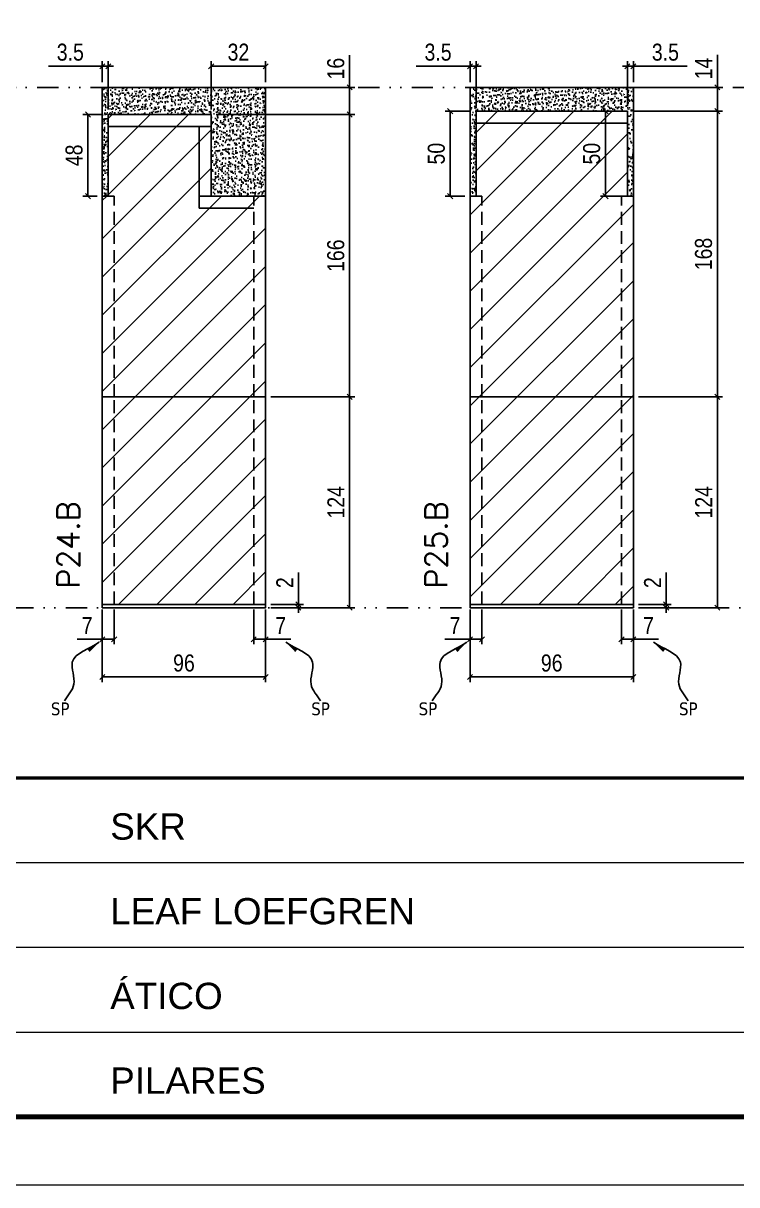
# Model space of a CAD drawing. Extents: x 14400 to 27878, y -21631 to 6985.
# Drawn here: x 16646 to 17065, y -5551 to -4868 of the extents above; entities that cross this region are included whole.
import ezdxf

# ---------------------------------------------------------------- set-up
doc = ezdxf.new("R2010")
doc.units = 0
for name, pattern in [('CONTINUO', [0]), ('DASHED', [0.75, 0.5, -0.25]), ('DIVIDE2', [0.625, 0.25, -0.125, 0, -0.125, 0, -0.125]), ('HIDDEN', [0.375, 0.25, -0.125])]:
    doc.linetypes.add(name, pattern=pattern)
for name, color, linetype in [('COTA', 241, 'Continuous'), ('Nível', 160, 'Continuous'), ('Painéis', 200, 'Continuous'), ('SARR_2.2x7', 40, 'Continuous'), ('texto', 7, 'Continuous')]:
    doc.layers.add(name, color=color, linetype=linetype)
for name, color, linetype, lineweight in [('Folhas', 255, 'Continuous', 9), ('Hachura', 251, 'Continuous', 9), ('SARRAFO DE PRESSAO', 251, 'DASHED', 9), ('Texto Seção', 7, 'Continuous', 15)]:
    doc.layers.add(name, color=color, linetype=linetype, lineweight=lineweight)
doc.styles.add('ARIAL', font='arial.ttf')
doc.styles.add('COTA TECNICA', font='techl___.ttf', dxfattribs={"height": 10})
doc.styles.add('COTA TECNICA-50', font='techl___.ttf', dxfattribs={"height": 10})
doc.styles.add('REGUA-120', font='ROMANS.shx', dxfattribs={"height": 15})
doc.styles.get("Standard").update_dxf_attribs({"font": 'arial.ttf'})
doc.dimstyles.new('COTA PAINEL-50', dxfattribs={"dimtxt": 10, "dimasz": 3, "dimexe": 3, "dimexo": 3, "dimgap": 3, "dimtad": 1, "dimdec": 1, "dimzin": 12, "dimdsep": 46, "dimtxsty": 'COTA TECNICA-50', "dimblk1": 'OBLIQUE', "dimblk2": 'OBLIQUE', "dimsah": 1, "dimcen": 0.9, "dimclrd": 4, "dimclre": 4, "dimclrt": 240, "dimadec": 1, "dimazin": 3, "dimtfac": 1, "dimtdec": 1, "dimtmove": 0, "dimatfit": 3, "dimfxl": 1, "dimtolj": 1, "dimtzin": 12, "dimarcsym": 0})
doc.dimstyles.new('PAINEL', dxfattribs={"dimtxt": 10, "dimasz": 3, "dimexe": 3, "dimexo": 3, "dimgap": 3, "dimtad": 1, "dimdec": 1, "dimzin": 12, "dimdsep": 46, "dimtxsty": 'COTA TECNICA', "dimblk1": 'OBLIQUE', "dimblk2": 'OBLIQUE', "dimsah": 1, "dimcen": 0.9, "dimclrd": 4, "dimclre": 4, "dimclrt": 240, "dimadec": 1, "dimazin": 3, "dimtfac": 1, "dimtdec": 1, "dimtmove": 0, "dimatfit": 3, "dimfxl": 1, "dimtolj": 1, "dimtzin": 12, "dimarcsym": 0})
doc.dimstyles.get("Standard").update_dxf_attribs({"dimtxt": 0.18, "dimasz": 0.18, "dimexe": 0.18, "dimexo": 0.0625, "dimgap": 0.09, "dimtad": 0, "dimtih": 1, "dimtoh": 1, "dimdec": 4, "dimzin": 0, "dimdsep": 46, "dimtxsty": 'Standard', "dimcen": 0.09, "dimadec": 0, "dimazin": 0, "dimtfac": 1, "dimtdec": 4, "dimtofl": 0, "dimtmove": 0, "dimatfit": 3, "dimfxl": 1, "dimtolj": 1, "dimtzin": 0, "dimarcsym": 0})
pattern_1 = [(50, (-1585, 0), (5.4655401, -0.4781726), [0.5715, -6.2865]), (355, (-1585, 0), (-1.0573026, 5.7317054), [0.4572, -5.0292175]), (100.451445, (-1584.5445, -0.04), (4.4082374, 5.2535326), [0.4857003, -5.3427073]), (46.1842, (-1585, 1.524), (8.1323712, -1.2612698), [0.85725, -9.42975]), (96.635558, (-1584.322, 1.419), (7.122124, 7.4227837), [0.7285507, -8.0140682]), (351.18415, (-1585, 1.524), (7.122124, 7.4227837), [0.685799, -7.543792]), (21, (-1584.238, 1.143), (4.5484317, -3.0679559), [0.5715, -6.2865]), (326, (-1584.238, 1.143), (1.8540609, 5.525639), [0.4572, -5.0292]), (71.451445, (-1583.859, 0.8873), (6.4024926, 2.457683), [0.4857003, -5.3426981]), (37.5, (-1585, 0), (0.0926581, 2.53665117), [0, -4.96824, 0, -5.1054, 0, -5.04825]), (7.5, (-1585, 0), (2.00458988, 3.00541724), [0, -2.91084, 0, -4.85394, 0, -1.92405]), (327.5, (-1586.6993, 0), (4.06771786, -0.17186232), [0, -1.905, 0, -5.9436, 0, -7.8867]), (317.5, (-1587.4613, 0), (4.44387544, 0.7627947), [0, -2.4765, 0, -3.94716, 0, -5.6007])]

# ---------------------------------------------------------------- blocks, each defined once
blk = doc.blocks.new('9999999999')
at = {"color": 30, "linetype": 'CONTINUO'}
for p, q in [((98564.56, 34379.64), (99583.98, 34379.64)), ((98564.56, 34329.83), (99487.98, 34329.83)), ((98564.56, 34280.02), (99487.98, 34280.02))]:
    blk.add_line(p, q, dxfattribs=at)
at = {"color": 30, "linetype": 'CONTINUO', "const_width": 2}
blk.add_lwpolyline([(99583.98, 34230.21), (99583.98, 34414.45, 0.414214), (99568.98, 34429.45), (98228.98, 34429.45, 0.414214), (98213.98, 34414.45), (98213.98, 34245.21, 0.414214), (98228.98, 34230.21), (99583.98, 34230.21)], format="xyb", dxfattribs=at)
at = {"layer": 'Folhas'}
blk.add_lwpolyline([(98138.98, 34190.21), (99623.98, 34190.21), (99623.98, 35240.21), (98138.98, 35240.21)], close=True, dxfattribs=at)
at = {"layer": 'Folhas', "color": 30, "const_width": 3}
blk.add_lwpolyline([(98213.98, 34230.21), (99583.98, 34230.21), (99583.98, 35200.21), (98213.98, 35200.21)], close=True, dxfattribs=at)
at = {"color": 7, "linetype": 'Continuous', "ltscale": 5, "style": 'ARIAL'}
for s, height, p in [('SKR', 15.483, (98837.68, 34393.13)), ('LEAF LOEFGREN', 15.4829, (98837.68, 34343.32)), ('ÁTICO', 15.483, (98837.68, 34293.51)), ('PILARES', 15.483, (98837.68, 34243.7))]:
    blk.add_text(s, height=height, dxfattribs=at).set_placement(p)
blk = doc.blocks.new('_Oblique')
at = {"color": 0, "linetype": 'ByBlock', "lineweight": -2}
blk.add_line((-0.5, -0.5), (0.5, 0.5), dxfattribs=at)
blk = doc.blocks.new('*D2077')
at = {"layer": 'COTA', "color": 4, "lineweight": -2, "transparency": 16777216}
for p, q in [((16692.5, -5212.74), (16692.5, -5255.42)), ((16788.5, -5212.74), (16788.5, -5255.42)), ((16788.5, -5252.42), (16692.5, -5252.42))]:
    blk.add_line(p, q, dxfattribs=at)
at = {"layer": 'Defpoints', "color": 0, "transparency": 16777216}
for p in [(16692.5, -5209.74), (16788.5, -5209.74), (16692.5, -5252.42)]:
    blk.add_point(p, dxfattribs=at)
at = {"layer": 'COTA', "color": 4, "lineweight": -2, "transparency": 16777216, "xscale": 3, "yscale": 3, "zscale": 3, "rotation": 180}
blk.add_blockref('_Oblique', (16692.5, -5252.42), dxfattribs=at)
at = {"layer": 'COTA', "color": 4, "lineweight": -2, "transparency": 16777216, "xscale": 3, "yscale": 3, "zscale": 3}
blk.add_blockref('_Oblique', (16788.5, -5252.42), dxfattribs=at)
at = {"layer": 'COTA', "color": 240, "transparency": 16777216, "insert": (16740.5, -5244.29), "char_height": 10, "attachment_point": 5, "style": 'COTA TECNICA'}
blk.add_mtext('\\A1;96', dxfattribs=at)
blk = doc.blocks.new('*D2078')
at = {"layer": 'COTA', "color": 4, "lineweight": -2, "transparency": 16777216}
for p, q in [((16781.5, -5212.74), (16781.5, -5233.25)), ((16788.5, -5214.74), (16788.5, -5233.25)), ((16781.5, -5230.25), (16788.5, -5230.25)), ((16788.5, -5230.25), (16803.23, -5230.25))]:
    blk.add_line(p, q, dxfattribs=at)
at = {"layer": 'Defpoints', "color": 0, "transparency": 16777216}
for p in [(16781.5, -5209.74), (16788.5, -5211.74), (16788.5, -5230.25)]:
    blk.add_point(p, dxfattribs=at)
at = {"layer": 'COTA', "color": 4, "lineweight": -2, "transparency": 16777216, "xscale": 3, "yscale": 3, "zscale": 3, "rotation": 180}
blk.add_blockref('_Oblique', (16781.5, -5230.25), dxfattribs=at)
at = {"layer": 'COTA', "color": 4, "lineweight": -2, "transparency": 16777216, "xscale": 3, "yscale": 3, "zscale": 3}
blk.add_blockref('_Oblique', (16788.5, -5230.25), dxfattribs=at)
at = {"layer": 'COTA', "color": 240, "transparency": 16777216, "insert": (16797.36, -5222.18), "char_height": 10, "attachment_point": 5, "style": 'COTA TECNICA-50'}
blk.add_mtext('\\A1;7', dxfattribs=at)
blk = doc.blocks.new('*D2079')
at = {"layer": 'COTA', "color": 4, "lineweight": -2, "transparency": 16777216}
for p, q in [((16692.5, -5214.74), (16692.5, -5233.25)), ((16699.5, -5212.74), (16699.5, -5233.25)), ((16692.5, -5230.25), (16677.77, -5230.25)), ((16699.5, -5230.25), (16692.5, -5230.25))]:
    blk.add_line(p, q, dxfattribs=at)
at = {"layer": 'Defpoints', "color": 0, "transparency": 16777216}
for p in [(16699.5, -5209.74), (16692.5, -5211.74), (16692.5, -5230.25)]:
    blk.add_point(p, dxfattribs=at)
at = {"layer": 'COTA', "color": 4, "lineweight": -2, "transparency": 16777216, "xscale": 3, "yscale": 3, "zscale": 3, "rotation": 180}
blk.add_blockref('_Oblique', (16692.5, -5230.25), dxfattribs=at)
at = {"layer": 'COTA', "color": 4, "lineweight": -2, "transparency": 16777216, "xscale": 3, "yscale": 3, "zscale": 3}
blk.add_blockref('_Oblique', (16699.5, -5230.25), dxfattribs=at)
at = {"layer": 'COTA', "color": 240, "transparency": 16777216, "insert": (16683.63, -5222.18), "char_height": 10, "attachment_point": 5, "style": 'COTA TECNICA-50'}
blk.add_mtext('\\A1;7', dxfattribs=at)
blk = doc.blocks.new('*D2100')
at = {"layer": 'COTA', "color": 4, "linetype": 'ByBlock', "lineweight": -2, "transparency": 16777216}
for p, q in [((16791.5, -5087.74), (16840.87, -5087.74)), ((16837.87, -5211.74), (16837.87, -5087.74)), ((16791.5, -5211.74), (16840.87, -5211.74))]:
    blk.add_line(p, q, dxfattribs=at)
at = {"layer": 'Defpoints', "color": 0, "linetype": 'ByBlock', "transparency": 16777216}
for p in [(16788.5, -5087.74), (16837.87, -5087.74), (16788.5, -5211.74)]:
    blk.add_point(p, dxfattribs=at)
at = {"layer": 'COTA', "color": 4, "linetype": 'ByBlock', "lineweight": -2, "transparency": 16777216, "xscale": 3, "yscale": 3, "zscale": 3}
for p, rotation in [((16837.87, -5087.74), 90), ((16837.87, -5211.74), 270)]:
    blk.add_blockref('_Oblique', p, dxfattribs=dict(at, rotation=rotation))
at = {"layer": 'COTA', "color": 240, "linetype": 'ByBlock', "transparency": 16777216, "insert": (16829.79, -5149.74), "char_height": 10, "attachment_point": 5, "rotation": 90, "style": 'COTA TECNICA'}
blk.add_mtext('\\A1;124', dxfattribs=at)
blk = doc.blocks.new('*D2080')
at = {"layer": 'COTA', "color": 4, "lineweight": -2, "transparency": 16777216}
for p, q in [((16807.76, -5209.74), (16807.76, -5190.94)), ((16791.5, -5209.74), (16810.76, -5209.74)), ((16807.76, -5211.74), (16807.76, -5209.74)), ((16791.5, -5211.74), (16810.76, -5211.74)), ((16807.76, -5211.74), (16807.76, -5214.74))]:
    blk.add_line(p, q, dxfattribs=at)
at = {"layer": 'Defpoints', "color": 0, "transparency": 16777216}
for p in [(16788.5, -5209.74), (16788.5, -5211.74), (16807.76, -5211.74)]:
    blk.add_point(p, dxfattribs=at)
at = {"layer": 'COTA', "color": 4, "lineweight": -2, "transparency": 16777216, "xscale": 3, "yscale": 3, "zscale": 3}
for p, rotation in [((16807.76, -5209.74), 270), ((16807.76, -5211.74), 90)]:
    blk.add_blockref('_Oblique', p, dxfattribs=dict(at, rotation=rotation))
at = {"layer": 'COTA', "color": 240, "transparency": 16777216, "insert": (16799.76, -5196.99), "char_height": 10, "attachment_point": 5, "rotation": 90, "style": 'COTA TECNICA-50'}
blk.add_mtext('\\A1;2', dxfattribs=at)
blk = doc.blocks.new('*D2101')
at = {"layer": 'COTA', "color": 4, "linetype": 'ByBlock', "lineweight": -2, "transparency": 16777216}
for p, q in [((16791.5, -5087.74), (16840.87, -5087.74)), ((16837.87, -5211.74), (16837.87, -5087.74)), ((16791.5, -5211.74), (16840.87, -5211.74))]:
    blk.add_line(p, q, dxfattribs=at)
at = {"layer": 'Defpoints', "color": 0, "linetype": 'ByBlock', "transparency": 16777216}
for p in [(16788.5, -5087.74), (16837.87, -5087.74), (16788.5, -5211.74)]:
    blk.add_point(p, dxfattribs=at)
at = {"layer": 'COTA', "color": 4, "linetype": 'ByBlock', "lineweight": -2, "transparency": 16777216, "xscale": 3, "yscale": 3, "zscale": 3}
for p, rotation in [((16837.87, -5087.74), 90), ((16837.87, -5211.74), 270)]:
    blk.add_blockref('_Oblique', p, dxfattribs=dict(at, rotation=rotation))
at = {"layer": 'COTA', "color": 240, "linetype": 'ByBlock', "transparency": 16777216, "insert": (16829.79, -5149.74), "char_height": 10, "attachment_point": 5, "rotation": 90, "style": 'COTA TECNICA'}
blk.add_mtext('\\A1;124', dxfattribs=at)
blk = doc.blocks.new('*D2103')
at = {"layer": 'COTA', "color": 4, "lineweight": -2, "transparency": 16777216}
for p, q in [((16837.87, -4905.74), (16837.87, -4886.73)), ((16791.5, -4905.74), (16840.87, -4905.74)), ((16837.87, -4921.74), (16837.87, -4905.74)), ((16759.5, -4921.74), (16840.87, -4921.74))]:
    blk.add_line(p, q, dxfattribs=at)
at = {"layer": 'Defpoints', "color": 0, "transparency": 16777216}
for p in [(16788.5, -4905.74), (16837.87, -4905.74), (16756.5, -4921.74)]:
    blk.add_point(p, dxfattribs=at)
at = {"layer": 'COTA', "color": 4, "lineweight": -2, "transparency": 16777216, "xscale": 3, "yscale": 3, "zscale": 3}
for p, rotation in [((16837.87, -4905.74), 90), ((16837.87, -4921.74), 270)]:
    blk.add_blockref('_Oblique', p, dxfattribs=dict(at, rotation=rotation))
at = {"layer": 'COTA', "color": 240, "transparency": 16777216, "insert": (16829.76, -4894.73), "char_height": 10, "attachment_point": 5, "rotation": 90, "style": 'COTA TECNICA'}
blk.add_mtext('\\A1;16', dxfattribs=at)
blk = doc.blocks.new('*D2104')
at = {"layer": 'COTA', "color": 4, "lineweight": -2, "transparency": 16777216}
for p, q in [((16759.5, -4921.74), (16840.87, -4921.74)), ((16837.87, -5087.74), (16837.87, -4921.74)), ((16791.5, -5087.74), (16840.87, -5087.74))]:
    blk.add_line(p, q, dxfattribs=at)
at = {"layer": 'Defpoints', "color": 0, "transparency": 16777216}
for p in [(16756.5, -4921.74), (16837.87, -4921.74), (16788.5, -5087.74)]:
    blk.add_point(p, dxfattribs=at)
at = {"layer": 'COTA', "color": 4, "lineweight": -2, "transparency": 16777216, "xscale": 3, "yscale": 3, "zscale": 3}
for p, rotation in [((16837.87, -4921.74), 90), ((16837.87, -5087.74), 270)]:
    blk.add_blockref('_Oblique', p, dxfattribs=dict(at, rotation=rotation))
at = {"layer": 'COTA', "color": 240, "transparency": 16777216, "insert": (16829.76, -5004.74), "char_height": 10, "attachment_point": 5, "rotation": 90, "style": 'COTA TECNICA'}
blk.add_mtext('\\A1;166', dxfattribs=at)
blk = doc.blocks.new('*D2870')
at = {"layer": 'COTA', "color": 4, "lineweight": -2, "transparency": 16777216}
for p, q in [((16908.63, -5212.74), (16908.63, -5255.42)), ((17004.63, -5212.74), (17004.63, -5255.42)), ((17004.63, -5252.42), (16908.63, -5252.42))]:
    blk.add_line(p, q, dxfattribs=at)
at = {"layer": 'Defpoints', "color": 0, "transparency": 16777216}
for p in [(16908.63, -5209.74), (17004.63, -5209.74), (16908.63, -5252.42)]:
    blk.add_point(p, dxfattribs=at)
at = {"layer": 'COTA', "color": 4, "lineweight": -2, "transparency": 16777216, "xscale": 3, "yscale": 3, "zscale": 3, "rotation": 180}
blk.add_blockref('_Oblique', (16908.63, -5252.42), dxfattribs=at)
at = {"layer": 'COTA', "color": 4, "lineweight": -2, "transparency": 16777216, "xscale": 3, "yscale": 3, "zscale": 3}
blk.add_blockref('_Oblique', (17004.63, -5252.42), dxfattribs=at)
at = {"layer": 'COTA', "color": 240, "transparency": 16777216, "insert": (16956.63, -5244.29), "char_height": 10, "attachment_point": 5, "style": 'COTA TECNICA'}
blk.add_mtext('\\A1;96', dxfattribs=at)
blk = doc.blocks.new('*D2871')
at = {"layer": 'COTA', "color": 4, "lineweight": -2, "transparency": 16777216}
for p, q in [((16997.63, -5212.74), (16997.63, -5233.25)), ((17004.63, -5214.74), (17004.63, -5233.25)), ((16997.63, -5230.25), (17004.63, -5230.25)), ((17004.63, -5230.25), (17019.37, -5230.25))]:
    blk.add_line(p, q, dxfattribs=at)
at = {"layer": 'Defpoints', "color": 0, "transparency": 16777216}
for p in [(16997.63, -5209.74), (17004.63, -5211.74), (17004.63, -5230.25)]:
    blk.add_point(p, dxfattribs=at)
at = {"layer": 'COTA', "color": 4, "lineweight": -2, "transparency": 16777216, "xscale": 3, "yscale": 3, "zscale": 3, "rotation": 180}
blk.add_blockref('_Oblique', (16997.63, -5230.25), dxfattribs=at)
at = {"layer": 'COTA', "color": 4, "lineweight": -2, "transparency": 16777216, "xscale": 3, "yscale": 3, "zscale": 3}
blk.add_blockref('_Oblique', (17004.63, -5230.25), dxfattribs=at)
at = {"layer": 'COTA', "color": 240, "transparency": 16777216, "insert": (17013.5, -5222.18), "char_height": 10, "attachment_point": 5, "style": 'COTA TECNICA-50'}
blk.add_mtext('\\A1;7', dxfattribs=at)
blk = doc.blocks.new('*D2872')
at = {"layer": 'COTA', "color": 4, "lineweight": -2, "transparency": 16777216}
for p, q in [((16908.63, -5214.74), (16908.63, -5233.25)), ((16915.63, -5212.74), (16915.63, -5233.25)), ((16908.63, -5230.25), (16893.9, -5230.25)), ((16915.63, -5230.25), (16908.63, -5230.25))]:
    blk.add_line(p, q, dxfattribs=at)
at = {"layer": 'Defpoints', "color": 0, "transparency": 16777216}
for p in [(16915.63, -5209.74), (16908.63, -5211.74), (16908.63, -5230.25)]:
    blk.add_point(p, dxfattribs=at)
at = {"layer": 'COTA', "color": 4, "lineweight": -2, "transparency": 16777216, "xscale": 3, "yscale": 3, "zscale": 3, "rotation": 180}
blk.add_blockref('_Oblique', (16908.63, -5230.25), dxfattribs=at)
at = {"layer": 'COTA', "color": 4, "lineweight": -2, "transparency": 16777216, "xscale": 3, "yscale": 3, "zscale": 3}
blk.add_blockref('_Oblique', (16915.63, -5230.25), dxfattribs=at)
at = {"layer": 'COTA', "color": 240, "transparency": 16777216, "insert": (16899.77, -5222.18), "char_height": 10, "attachment_point": 5, "style": 'COTA TECNICA-50'}
blk.add_mtext('\\A1;7', dxfattribs=at)
blk = doc.blocks.new('*D2874')
at = {"layer": 'COTA', "color": 4, "linetype": 'ByBlock', "lineweight": -2, "transparency": 16777216}
for p, q in [((17007.63, -5087.74), (17057, -5087.74)), ((17054, -5211.74), (17054, -5087.74)), ((17007.63, -5211.74), (17057, -5211.74))]:
    blk.add_line(p, q, dxfattribs=at)
at = {"layer": 'Defpoints', "color": 0, "linetype": 'ByBlock', "transparency": 16777216}
for p in [(17004.63, -5087.74), (17054, -5087.74), (17004.63, -5211.74)]:
    blk.add_point(p, dxfattribs=at)
at = {"layer": 'COTA', "color": 4, "linetype": 'ByBlock', "lineweight": -2, "transparency": 16777216, "xscale": 3, "yscale": 3, "zscale": 3}
for p, rotation in [((17054, -5087.74), 90), ((17054, -5211.74), 270)]:
    blk.add_blockref('_Oblique', p, dxfattribs=dict(at, rotation=rotation))
at = {"layer": 'COTA', "color": 240, "linetype": 'ByBlock', "transparency": 16777216, "insert": (17045.93, -5149.74), "char_height": 10, "attachment_point": 5, "rotation": 90, "style": 'COTA TECNICA'}
blk.add_mtext('\\A1;124', dxfattribs=at)
blk = doc.blocks.new('*D2873')
at = {"layer": 'COTA', "color": 4, "lineweight": -2, "transparency": 16777216}
for p, q in [((17023.89, -5209.74), (17023.89, -5190.94)), ((17007.63, -5209.74), (17026.89, -5209.74)), ((17023.89, -5211.74), (17023.89, -5209.74)), ((17007.63, -5211.74), (17026.89, -5211.74)), ((17023.89, -5211.74), (17023.89, -5214.74))]:
    blk.add_line(p, q, dxfattribs=at)
at = {"layer": 'Defpoints', "color": 0, "transparency": 16777216}
for p in [(17004.63, -5209.74), (17004.63, -5211.74), (17023.89, -5211.74)]:
    blk.add_point(p, dxfattribs=at)
at = {"layer": 'COTA', "color": 4, "lineweight": -2, "transparency": 16777216, "xscale": 3, "yscale": 3, "zscale": 3}
for p, rotation in [((17023.89, -5209.74), 270), ((17023.89, -5211.74), 90)]:
    blk.add_blockref('_Oblique', p, dxfattribs=dict(at, rotation=rotation))
at = {"layer": 'COTA', "color": 240, "transparency": 16777216, "insert": (17015.89, -5196.99), "char_height": 10, "attachment_point": 5, "rotation": 90, "style": 'COTA TECNICA-50'}
blk.add_mtext('\\A1;2', dxfattribs=at)
blk = doc.blocks.new('*D2875')
at = {"layer": 'COTA', "color": 4, "linetype": 'ByBlock', "lineweight": -2, "transparency": 16777216}
for p, q in [((17007.63, -5087.74), (17057, -5087.74)), ((17054, -5211.74), (17054, -5087.74)), ((17007.63, -5211.74), (17057, -5211.74))]:
    blk.add_line(p, q, dxfattribs=at)
at = {"layer": 'Defpoints', "color": 0, "linetype": 'ByBlock', "transparency": 16777216}
for p in [(17004.63, -5087.74), (17054, -5087.74), (17004.63, -5211.74)]:
    blk.add_point(p, dxfattribs=at)
at = {"layer": 'COTA', "color": 4, "linetype": 'ByBlock', "lineweight": -2, "transparency": 16777216, "xscale": 3, "yscale": 3, "zscale": 3}
for p, rotation in [((17054, -5087.74), 90), ((17054, -5211.74), 270)]:
    blk.add_blockref('_Oblique', p, dxfattribs=dict(at, rotation=rotation))
at = {"layer": 'COTA', "color": 240, "linetype": 'ByBlock', "transparency": 16777216, "insert": (17045.93, -5149.74), "char_height": 10, "attachment_point": 5, "rotation": 90, "style": 'COTA TECNICA'}
blk.add_mtext('\\A1;124', dxfattribs=at)
blk = doc.blocks.new('*D2876')
at = {"layer": 'COTA', "color": 4, "lineweight": -2, "transparency": 16777216}
for p, q in [((17054, -4905.74), (17054, -4886.62)), ((17007.63, -4905.74), (17057, -4905.74)), ((17054, -4919.74), (17054, -4905.74)), ((17004.13, -4919.74), (17057, -4919.74))]:
    blk.add_line(p, q, dxfattribs=at)
at = {"layer": 'Defpoints', "color": 0, "transparency": 16777216}
for p in [(17004.63, -4905.74), (17054, -4905.74), (17001.13, -4919.74)]:
    blk.add_point(p, dxfattribs=at)
at = {"layer": 'COTA', "color": 4, "lineweight": -2, "transparency": 16777216, "xscale": 3, "yscale": 3, "zscale": 3}
for p, rotation in [((17054, -4905.74), 90), ((17054, -4919.74), 270)]:
    blk.add_blockref('_Oblique', p, dxfattribs=dict(at, rotation=rotation))
at = {"layer": 'COTA', "color": 240, "transparency": 16777216, "insert": (17045.93, -4894.68), "char_height": 10, "attachment_point": 5, "rotation": 90, "style": 'COTA TECNICA'}
blk.add_mtext('\\A1;14', dxfattribs=at)
blk = doc.blocks.new('*D2877')
at = {"layer": 'COTA', "color": 4, "lineweight": -2, "transparency": 16777216}
for p, q in [((17004.13, -4919.74), (17057, -4919.74)), ((17054, -5087.74), (17054, -4919.74)), ((17007.63, -5087.74), (17057, -5087.74))]:
    blk.add_line(p, q, dxfattribs=at)
at = {"layer": 'Defpoints', "color": 0, "transparency": 16777216}
for p in [(17001.13, -4919.74), (17054, -4919.74), (17004.63, -5087.74)]:
    blk.add_point(p, dxfattribs=at)
at = {"layer": 'COTA', "color": 4, "lineweight": -2, "transparency": 16777216, "xscale": 3, "yscale": 3, "zscale": 3}
for p, rotation in [((17054, -4919.74), 90), ((17054, -5087.74), 270)]:
    blk.add_blockref('_Oblique', p, dxfattribs=dict(at, rotation=rotation))
at = {"layer": 'COTA', "color": 240, "transparency": 16777216, "insert": (17045.88, -5003.74), "char_height": 10, "attachment_point": 5, "rotation": 90, "style": 'COTA TECNICA'}
blk.add_mtext('\\A1;168', dxfattribs=at)
blk = doc.blocks.new('*D2878')
at = {"layer": 'COTA', "color": 4, "lineweight": -2, "transparency": 16777216}
for p, q in [((16908.63, -4893.33), (16877.03, -4893.33)), ((16908.63, -4902.74), (16908.63, -4890.33)), ((16912.13, -4893.33), (16908.63, -4893.33)), ((16912.13, -4916.74), (16912.13, -4890.33)), ((16912.13, -4893.33), (16915.13, -4893.33))]:
    blk.add_line(p, q, dxfattribs=at)
at = {"layer": 'Defpoints', "color": 0, "transparency": 16777216}
for p in [(16908.63, -4893.33), (16908.63, -4905.74), (16912.13, -4919.74)]:
    blk.add_point(p, dxfattribs=at)
at = {"layer": 'COTA', "color": 4, "lineweight": -2, "transparency": 16777216, "xscale": 3, "yscale": 3, "zscale": 3}
blk.add_blockref('_Oblique', (16908.63, -4893.33), dxfattribs=at)
at = {"layer": 'COTA', "color": 4, "lineweight": -2, "transparency": 16777216, "xscale": 3, "yscale": 3, "zscale": 3, "rotation": 180}
blk.add_blockref('_Oblique', (16912.13, -4893.33), dxfattribs=at)
at = {"layer": 'COTA', "color": 240, "transparency": 16777216, "insert": (16889.83, -4885.11), "char_height": 10, "attachment_point": 5, "style": 'COTA TECNICA'}
blk.add_mtext('\\A1;3.5', dxfattribs=at)
blk = doc.blocks.new('*D2879')
at = {"layer": 'COTA', "color": 4, "lineweight": -2, "transparency": 16777216}
for p, q in [((17001.13, -4893.33), (16998.13, -4893.33)), ((17001.13, -4916.74), (17001.13, -4890.33)), ((17001.13, -4893.33), (17004.63, -4893.33)), ((17004.63, -4902.74), (17004.63, -4890.33)), ((17004.63, -4893.33), (17036.24, -4893.33))]:
    blk.add_line(p, q, dxfattribs=at)
at = {"layer": 'Defpoints', "color": 0, "transparency": 16777216}
for p in [(17004.63, -4893.33), (17004.63, -4905.74), (17001.13, -4919.74)]:
    blk.add_point(p, dxfattribs=at)
at = {"layer": 'COTA', "color": 4, "lineweight": -2, "transparency": 16777216, "xscale": 3, "yscale": 3, "zscale": 3}
blk.add_blockref('_Oblique', (17001.13, -4893.33), dxfattribs=at)
at = {"layer": 'COTA', "color": 4, "lineweight": -2, "transparency": 16777216, "xscale": 3, "yscale": 3, "zscale": 3, "rotation": 180}
blk.add_blockref('_Oblique', (17004.63, -4893.33), dxfattribs=at)
at = {"layer": 'COTA', "color": 240, "transparency": 16777216, "insert": (17023.44, -4885.11), "char_height": 10, "attachment_point": 5, "style": 'COTA TECNICA'}
blk.add_mtext('\\A1;3.5', dxfattribs=at)
blk = doc.blocks.new('*D2880')
at = {"layer": 'COTA', "color": 4, "lineweight": -2, "transparency": 16777216}
for p, q in [((16692.5, -4893.33), (16660.89, -4893.33)), ((16692.5, -4902.74), (16692.5, -4890.33)), ((16696, -4893.33), (16692.5, -4893.33)), ((16696, -4918.74), (16696, -4890.33)), ((16696, -4893.33), (16699, -4893.33))]:
    blk.add_line(p, q, dxfattribs=at)
at = {"layer": 'Defpoints', "color": 0, "transparency": 16777216}
for p in [(16692.5, -4893.33), (16692.5, -4905.74), (16696, -4921.74)]:
    blk.add_point(p, dxfattribs=at)
at = {"layer": 'COTA', "color": 4, "lineweight": -2, "transparency": 16777216, "xscale": 3, "yscale": 3, "zscale": 3}
blk.add_blockref('_Oblique', (16692.5, -4893.33), dxfattribs=at)
at = {"layer": 'COTA', "color": 4, "lineweight": -2, "transparency": 16777216, "xscale": 3, "yscale": 3, "zscale": 3, "rotation": 180}
blk.add_blockref('_Oblique', (16696, -4893.33), dxfattribs=at)
at = {"layer": 'COTA', "color": 240, "transparency": 16777216, "insert": (16673.7, -4885.11), "char_height": 10, "attachment_point": 5, "style": 'COTA TECNICA'}
blk.add_mtext('\\A1;3.5', dxfattribs=at)
blk = doc.blocks.new('*D2881')
at = {"layer": 'COTA', "color": 4, "lineweight": -2, "transparency": 16777216}
for p, q in [((16756.5, -4918.74), (16756.5, -4890.33)), ((16756.5, -4893.33), (16788.5, -4893.33)), ((16788.5, -4902.74), (16788.5, -4890.33))]:
    blk.add_line(p, q, dxfattribs=at)
at = {"layer": 'Defpoints', "color": 0, "transparency": 16777216}
for p in [(16788.5, -4893.33), (16788.5, -4905.74), (16756.5, -4921.74)]:
    blk.add_point(p, dxfattribs=at)
at = {"layer": 'COTA', "color": 4, "lineweight": -2, "transparency": 16777216, "xscale": 3, "yscale": 3, "zscale": 3, "rotation": 180}
blk.add_blockref('_Oblique', (16756.5, -4893.33), dxfattribs=at)
at = {"layer": 'COTA', "color": 4, "lineweight": -2, "transparency": 16777216, "xscale": 3, "yscale": 3, "zscale": 3}
blk.add_blockref('_Oblique', (16788.5, -4893.33), dxfattribs=at)
at = {"layer": 'COTA', "color": 240, "transparency": 16777216, "insert": (16772.5, -4885.11), "char_height": 10, "attachment_point": 5, "style": 'COTA TECNICA'}
blk.add_mtext('\\A1;32', dxfattribs=at)
blk = doc.blocks.new('*D2882')
at = {"layer": 'COTA', "color": 4, "lineweight": -2, "transparency": 16777216}
for p, q in [((16693, -4921.74), (16681.05, -4921.74)), ((16684.05, -4969.74), (16684.05, -4921.74)), ((16689.5, -4969.74), (16681.05, -4969.74))]:
    blk.add_line(p, q, dxfattribs=at)
at = {"layer": 'Defpoints', "color": 0, "transparency": 16777216}
for p in [(16684.05, -4921.74), (16696, -4921.74), (16692.5, -4969.74)]:
    blk.add_point(p, dxfattribs=at)
at = {"layer": 'COTA', "color": 4, "lineweight": -2, "transparency": 16777216, "xscale": 3, "yscale": 3, "zscale": 3}
for p, rotation in [((16684.05, -4921.74), 90), ((16684.05, -4969.74), 270)]:
    blk.add_blockref('_Oblique', p, dxfattribs=dict(at, rotation=rotation))
at = {"layer": 'COTA', "color": 240, "transparency": 16777216, "insert": (16675.95, -4945.74), "char_height": 10, "attachment_point": 5, "rotation": 90, "style": 'COTA TECNICA'}
blk.add_mtext('\\A1;48', dxfattribs=at)
blk = doc.blocks.new('*D2883')
at = {"layer": 'COTA', "color": 4, "lineweight": -2, "transparency": 16777216}
for p, q in [((16909.13, -4919.74), (16893.95, -4919.74)), ((16896.95, -4969.74), (16896.95, -4919.74)), ((16905.63, -4969.74), (16893.95, -4969.74))]:
    blk.add_line(p, q, dxfattribs=at)
at = {"layer": 'Defpoints', "color": 0, "transparency": 16777216}
for p in [(16896.95, -4919.74), (16912.13, -4919.74), (16908.63, -4969.74)]:
    blk.add_point(p, dxfattribs=at)
at = {"layer": 'COTA', "color": 4, "lineweight": -2, "transparency": 16777216, "xscale": 3, "yscale": 3, "zscale": 3}
for p, rotation in [((16896.95, -4919.74), 90), ((16896.95, -4969.74), 270)]:
    blk.add_blockref('_Oblique', p, dxfattribs=dict(at, rotation=rotation))
at = {"layer": 'COTA', "color": 240, "transparency": 16777216, "insert": (16888.84, -4944.74), "char_height": 10, "attachment_point": 5, "rotation": 90, "style": 'COTA TECNICA'}
blk.add_mtext('\\A1;50', dxfattribs=at)
blk = doc.blocks.new('*D2884')
at = {"layer": 'COTA', "color": 4, "lineweight": -2, "transparency": 16777216}
for p, q in [((16998.13, -4919.74), (16985.25, -4919.74)), ((16988.25, -4969.74), (16988.25, -4919.74)), ((16998.13, -4969.74), (16985.25, -4969.74))]:
    blk.add_line(p, q, dxfattribs=at)
at = {"layer": 'Defpoints', "color": 0, "transparency": 16777216}
for p in [(16988.25, -4919.74), (17001.13, -4919.74), (17001.13, -4969.74)]:
    blk.add_point(p, dxfattribs=at)
at = {"layer": 'COTA', "color": 4, "lineweight": -2, "transparency": 16777216, "xscale": 3, "yscale": 3, "zscale": 3}
for p, rotation in [((16988.25, -4919.74), 90), ((16988.25, -4969.74), 270)]:
    blk.add_blockref('_Oblique', p, dxfattribs=dict(at, rotation=rotation))
at = {"layer": 'COTA', "color": 240, "transparency": 16777216, "insert": (16980.14, -4944.74), "char_height": 10, "attachment_point": 5, "rotation": 90, "style": 'COTA TECNICA'}
blk.add_mtext('\\A1;50', dxfattribs=at)

msp = doc.modelspace()

# ---------------------------------------------------------------- hatches: boundary and pattern name
at = {"layer": 'COTA'}
h = msp.add_hatch(dxfattribs=at)
h.set_pattern_fill('AR-CONC', color=256, scale=0.03)
h.set_pattern_definition(pattern_1)
h.paths.add_polyline_path([(16788.499, -4905.741), (16692.499, -4905.741), (16692.499, -4969.741), (16695.999, -4969.741), (16695.999, -4921.741), (16756.499, -4921.741), (16756.499, -4969.741), (16788.499, -4969.741)])
h = msp.add_hatch(dxfattribs=at)
h.set_pattern_fill('AR-CONC', color=256, scale=0.03)
h.set_pattern_definition(pattern_1)
h.paths.add_polyline_path([(17001.134, -4919.741), (17001.134, -4969.741), (17004.634, -4969.741), (17004.634, -4905.741), (16908.634, -4905.741), (16908.634, -4969.741), (16912.134, -4969.741), (16912.134, -4919.741)])
at = {"layer": 'Hachura'}
h = msp.add_hatch(dxfattribs=at)
h.set_pattern_fill('ANSI31', color=256, scale=5)
h.paths.add_polyline_path([(16574.07, -4969.741), (16478.07, -4969.741), (16478.07, -5087.741), (16574.07, -5087.741)])
h.paths.add_polyline_path([(16574.07, -5087.741), (16478.07, -5087.741), (16478.07, -5209.741), (16574.07, -5209.741)])
h.paths.add_polyline_path([(16788.499, -5087.741), (16692.499, -5087.741), (16692.499, -5209.741), (16788.499, -5209.741)])
h.paths.add_polyline_path([(16788.499, -4969.741), (16756.499, -4969.741), (16756.499, -4921.741), (16695.999, -4921.741), (16695.999, -4969.741), (16692.499, -4969.741), (16692.499, -5087.741), (16788.499, -5087.741)])
h.paths.add_polyline_path([(17004.634, -4969.741), (17001.134, -4969.741), (17001.134, -4919.741), (16912.134, -4919.741), (16912.134, -4969.741), (16908.634, -4969.741), (16908.634, -5087.741), (17004.634, -5087.741)])
h.paths.add_polyline_path([(17004.634, -5087.741), (16908.634, -5087.741), (16908.634, -5209.741), (17004.634, -5209.741)])
h.paths.add_polyline_path([(17157.709, -4969.741), (17112.709, -4969.741), (17112.709, -5209.741), (17157.709, -5209.741)])
h.paths.add_polyline_path([(17322.6, -4969.741), (17277.6, -4969.741), (17277.6, -5209.741), (17322.6, -5209.741)])

# ---------------------------------------------------------------- linework, layer by layer
at = {"layer": 'COTA'}
for p, q in [((16692.499, -4969.741), (16692.499, -4905.741)), ((16692.499, -4905.741), (16788.499, -4905.741)), ((16788.499, -4905.741), (16788.499, -4969.741)), ((16908.634, -4969.741), (16908.634, -4905.741)), ((16908.634, -4905.741), (17004.634, -4905.741)), ((17004.634, -4905.741), (17004.634, -4969.741)), ((16756.499, -4969.741), (16749.499, -4969.741)), ((16749.499, -4969.741), (16749.499, -4976.741))]:
    msp.add_line(p, q, dxfattribs=at)
at = {"layer": 'Nível', "color": 4, "linetype": 'DIVIDE2', "ltscale": 50}
for p, q in [((16465.505, -4905.741), (17443.467, -4905.741)), ((16073.467, -5211.741), (17443.467, -5211.741))]:
    msp.add_line(p, q, dxfattribs=at)
at = {"layer": 'Painéis'}
for p, q in [((16695.999, -4969.741), (16695.999, -4921.741)), ((16695.999, -4921.741), (16756.499, -4921.741)), ((16756.499, -4921.741), (16756.499, -4969.741)), ((16912.134, -4919.741), (17001.134, -4919.741)), ((16912.134, -4969.741), (16912.134, -4919.741)), ((17001.134, -4919.741), (17001.134, -4969.741)), ((16692.499, -4969.741), (16692.499, -5209.741)), ((16699.499, -4969.741), (16692.499, -4969.741)), ((16788.499, -4969.741), (16756.499, -4969.741)), ((16788.499, -5209.741), (16788.499, -4969.741)), ((16908.634, -4969.741), (16908.634, -5209.741)), ((16915.634, -4969.741), (16908.634, -4969.741)), ((17004.634, -4969.741), (16997.634, -4969.741)), ((17004.634, -5209.741), (17004.634, -4969.741)), ((16788.499, -5087.741), (16692.499, -5087.741)), ((17004.634, -5087.741), (16908.634, -5087.741)), ((16692.499, -5209.741), (16788.499, -5209.741)), ((16908.634, -5209.741), (17004.634, -5209.741))]:
    msp.add_line(p, q, dxfattribs=at)
for points in [[(16788.499, -5209.741), (16692.499, -5209.741), (16692.499, -5211.741), (16788.499, -5211.741)], [(17004.634, -5209.741), (16908.634, -5209.741), (16908.634, -5211.741), (17004.634, -5211.741)]]:
    msp.add_lwpolyline(points, close=True, dxfattribs=at)
at = {"layer": 'SARR_2.2x7'}
for p, q in [((16695.999, -4928.741), (16756.499, -4928.741)), ((16749.499, -4928.741), (16749.499, -4969.741)), ((16912.134, -4926.741), (17001.134, -4926.741)), ((16781.499, -4976.741), (16749.499, -4976.741))]:
    msp.add_line(p, q, dxfattribs=at)
at = {"layer": 'SARR_2.2x7', "linetype": 'HIDDEN', "ltscale": 30}
for p, q in [((16699.499, -5087.741), (16699.499, -4969.741)), ((16781.499, -5087.741), (16781.499, -4969.741)), ((16915.634, -5087.741), (16915.634, -4969.741)), ((16997.634, -5087.741), (16997.634, -4969.741)), ((16699.499, -5209.741), (16699.499, -5087.741)), ((16781.499, -5209.741), (16781.499, -5087.741)), ((16915.634, -5209.741), (16915.634, -5087.741)), ((16997.634, -5209.741), (16997.634, -5087.741))]:
    msp.add_line(p, q, dxfattribs=at)

# ---------------------------------------------------------------- block references
at = {"layer": 'SARRAFO DE PRESSAO', "color": 6, "linetype": 'ByBlock'}
msp.add_blockref('9999999999', (-82140.511, -39741.229), dxfattribs=at)

# ---------------------------------------------------------------- texts
at = {"layer": 'texto', "color": 0, "char_height": 7.5, "attachment_point": 5}
for insert in [(16667.722, -5271.232), (16820.747, -5271.232), (16883.857, -5271.232), (17036.882, -5271.232)]:
    msp.add_mtext('{\\fTahoma|b0|i0|c0|p34;\\C4;SP}', dxfattribs=dict(at, insert=insert))
at = {"layer": 'Texto Seção', "char_height": 13, "width": 285.32988, "attachment_point": 7, "rotation": 90, "style": 'REGUA-120'}
for s, insert in [('P24.B', (16679.029, -5200.489)), ('P25.B', (16895.164, -5200.489))]:
    msp.add_mtext(s, dxfattribs=dict(at, insert=insert))

# ---------------------------------------------------------------- dimensions: what is measured, and where the dimension line sits
at = {"layer": 'COTA'}
for base, p1, p2, dimstyle, picture, middle in [((16692.499, -4893.327), (16695.999, -4921.741), (16692.499, -4905.741), 'PAINEL', '*D2880', (16673.697, -4885.108)), ((16788.499, -4893.327), (16756.499, -4921.741), (16788.499, -4905.741), 'PAINEL', '*D2881', (16772.499, -4885.108)), ((16908.634, -4893.327), (16912.134, -4919.741), (16908.634, -4905.741), 'PAINEL', '*D2878', (16889.832, -4885.108)), ((17004.634, -4893.327), (17001.134, -4919.741), (17004.634, -4905.741), 'PAINEL', '*D2879', (17023.437, -4885.108)), ((16788.499, -5230.251), (16781.499, -5209.741), (16788.499, -5211.741), 'COTA PAINEL-50', '*D2078', (16797.365, -5222.178)), ((17004.634, -5230.251), (16997.634, -5209.741), (17004.634, -5211.741), 'COTA PAINEL-50', '*D2871', (17013.5, -5222.178))]:
    dim = msp.add_linear_dim(base=base, p1=p1, p2=p2, dimstyle=dimstyle, dxfattribs=at)
    dim.commit()
    dim.dimension.update_dxf_attribs({"geometry": picture, "text_midpoint": middle})
for base, p1, p2, angle, dimstyle, picture, middle in [((16837.867, -4905.741), (16756.499, -4921.741), (16788.499, -4905.741), 90, 'PAINEL', '*D2103', (16829.764, -4894.733)), ((17054.002, -4905.741), (17001.134, -4919.741), (17004.634, -4905.741), 90, 'PAINEL', '*D2876', (17045.928, -4894.682)), ((16684.046, -4921.741), (16692.499, -4969.741), (16695.999, -4921.741), 90, 'PAINEL', '*D2882', (16675.951, -4945.741)), ((16837.867, -4921.741), (16788.499, -5087.741), (16756.499, -4921.741), 90, 'PAINEL', '*D2104', (16829.764, -5004.741)), ((16896.945, -4919.741), (16908.634, -4969.741), (16912.134, -4919.741), 90, 'PAINEL', '*D2883', (16888.835, -4944.741)), ((16988.252, -4919.741), (17001.134, -4969.741), (17001.134, -4919.741), 90, 'PAINEL', '*D2884', (16980.142, -4944.741)), ((17054.002, -4919.741), (17004.634, -5087.741), (17001.134, -4919.741), 90, 'PAINEL', '*D2877', (17045.877, -5003.741)), ((16692.499, -5230.251), (16699.499, -5209.741), (16692.499, -5211.741), 180, 'COTA PAINEL-50', '*D2079', (16683.634, -5222.178)), ((16908.634, -5230.251), (16915.634, -5209.741), (16908.634, -5211.741), 180, 'COTA PAINEL-50', '*D2872', (16899.769, -5222.178))]:
    dim = msp.add_linear_dim(base=base, p1=p1, p2=p2, angle=angle, dimstyle=dimstyle, dxfattribs=at)
    dim.commit()
    dim.dimension.update_dxf_attribs({"geometry": picture, "text_midpoint": middle})
at = {"layer": 'COTA', "linetype": 'ByBlock'}
for p1, p2, picture, middle in [((16788.499, -5211.741), (16788.499, -5087.741), '*D2100', (16829.793, -5149.741)), ((16788.499, -5211.741), (16788.499, -5087.741), '*D2101', (16829.793, -5149.741)), ((17004.634, -5211.741), (17004.634, -5087.741), '*D2874', (17045.928, -5149.741)), ((17004.634, -5211.741), (17004.634, -5087.741), '*D2875', (17045.928, -5149.741))]:
    dim = msp.add_aligned_dim(p1=p1, p2=p2, distance=-49.367, dimstyle='PAINEL', dxfattribs=at)
    dim.commit()
    dim.dimension.update_dxf_attribs({"geometry": picture, "text_midpoint": middle})
at = {"layer": 'COTA'}
for base, p1, p2, picture, middle in [((16807.757, -5211.741), (16788.499, -5209.741), (16788.499, -5211.741), '*D2080', (16807.757, -5196.994)), ((17023.892, -5211.741), (17004.634, -5209.741), (17004.634, -5211.741), '*D2873', (17023.892, -5196.994))]:
    dim = msp.add_linear_dim(base=base, p1=p1, p2=p2, angle=90, dimstyle='COTA PAINEL-50', dxfattribs=at)
    dim.commit()
    dim.dimension.update_dxf_attribs({"geometry": picture, "text_midpoint": middle, "dimtype": 160})
for base, p1, p2, picture, middle in [((16692.499, -5252.419), (16788.499, -5209.741), (16692.499, -5209.741), '*D2077', (16740.499, -5244.287)), ((16908.634, -5252.419), (17004.634, -5209.741), (16908.634, -5209.741), '*D2870', (16956.634, -5244.287))]:
    dim = msp.add_linear_dim(base=base, p1=p1, p2=p2, angle=180, dimstyle='PAINEL', override={"dimarcsym": 2}, dxfattribs=at)
    dim.commit()
    dim.dimension.update_dxf_attribs({"geometry": picture, "text_midpoint": middle})

# ---------------------------------------------------------------- leaders
at = {"layer": 'COTA', "path_type": 1}
for points in [[(16690.67, -5231.921), (16674.885, -5243.756), (16675.81, -5256.763), (16670.257, -5266.545)], [(16800.328, -5231.921), (16816.113, -5243.756), (16815.188, -5256.763), (16820.741, -5266.545)], [(16906.805, -5231.921), (16891.02, -5243.756), (16891.945, -5256.763), (16886.392, -5266.545)], [(17016.463, -5231.921), (17032.248, -5243.756), (17031.323, -5256.763), (17036.876, -5266.545)]]:
    msp.add_leader(points, dimstyle='Standard', override={"dimasz": 8}, dxfattribs=at)

doc.saveas('drawing.dxf')
